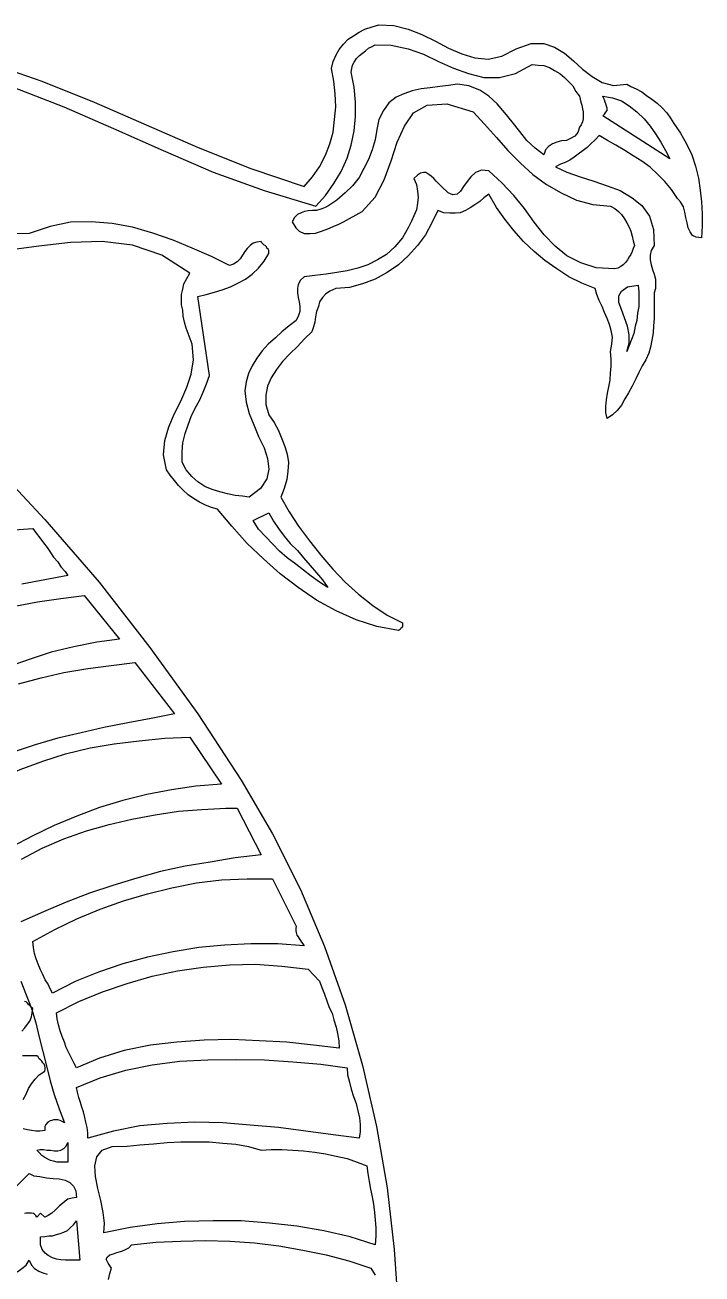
# Model space of a CAD drawing. Extents: x 0.04 to 7.12, y 0.03 to 7.63.
# Drawn here: x 5.289 to 6.422, y 2.174 to 4.263 of the extents above; entities that cross this region are included whole.
import ezdxf

# ---------------------------------------------------------------- set-up
doc = ezdxf.new("R2010")
doc.units = 0
doc.layers.add('1', color=7, linetype='Continuous')

msp = doc.modelspace()

# ---------------------------------------------------------------- linework, layer by layer
for points in [[(5.227, 4.2), (5.317, 4.169), (5.405, 4.134), (5.492, 4.096), (5.579, 4.058), (5.667, 4.023), (5.756, 3.993), (5.77, 4.009), (5.782, 4.026), (5.792, 4.045), (5.799, 4.064), (5.805, 4.084), (5.807, 4.105), (5.809, 4.126), (5.808, 4.148), (5.806, 4.169), (5.802, 4.19), (5.805, 4.202), (5.81, 4.213), (5.815, 4.222), (5.822, 4.231), (5.83, 4.239), (5.839, 4.245), (5.848, 4.251), (5.858, 4.256), (5.87, 4.26), (5.881, 4.263), (5.906, 4.262), (5.93, 4.256), (5.953, 4.247), (5.976, 4.236), (5.998, 4.224), (6.02, 4.215), (6.042, 4.208), (6.064, 4.206), (6.087, 4.211), (6.111, 4.223), (6.136, 4.232), (6.157, 4.232), (6.175, 4.226), (6.192, 4.216), (6.207, 4.203), (6.222, 4.189), (6.238, 4.177), (6.255, 4.167), (6.274, 4.162), (6.296, 4.164), (6.303, 4.16), (6.312, 4.156), (6.321, 4.151), (6.329, 4.145), (6.338, 4.139), (6.347, 4.132), (6.355, 4.125), (6.363, 4.116), (6.369, 4.107), (6.375, 4.098), (6.386, 4.082), (6.396, 4.064), (6.405, 4.046), (6.411, 4.027), (6.416, 4.007), (6.419, 3.987), (6.421, 3.967), (6.422, 3.947), (6.422, 3.927), (6.421, 3.907), (6.412, 3.908), (6.406, 3.911), (6.402, 3.917), (6.399, 3.924), (6.397, 3.932), (6.395, 3.941), (6.393, 3.95), (6.391, 3.959), (6.386, 3.967), (6.381, 3.973), (6.371, 3.988), (6.36, 4.001), (6.348, 4.013), (6.335, 4.025), (6.321, 4.035), (6.307, 4.044), (6.293, 4.053), (6.278, 4.062), (6.264, 4.07), (6.25, 4.078), (6.243, 4.071), (6.236, 4.064), (6.23, 4.058), (6.223, 4.053), (6.215, 4.047), (6.208, 4.042), (6.201, 4.037), (6.193, 4.033), (6.185, 4.03), (6.177, 4.026), (6.196, 4.017), (6.218, 4.009), (6.241, 4.002), (6.263, 3.994), (6.285, 3.986), (6.305, 3.974), (6.321, 3.961), (6.334, 3.943), (6.341, 3.921), (6.342, 3.894), (6.337, 3.886), (6.335, 3.878), (6.335, 3.87), (6.337, 3.862), (6.339, 3.854), (6.342, 3.846), (6.344, 3.838), (6.344, 3.83), (6.344, 3.822), (6.342, 3.815), (6.342, 3.805), (6.342, 3.795), (6.342, 3.784), (6.342, 3.772), (6.341, 3.76), (6.34, 3.748), (6.338, 3.736), (6.336, 3.724), (6.333, 3.714), (6.328, 3.703), (6.322, 3.693), (6.316, 3.682), (6.311, 3.671), (6.305, 3.659), (6.299, 3.648), (6.293, 3.638), (6.287, 3.627), (6.28, 3.618), (6.272, 3.611), (6.263, 3.605), (6.261, 3.615), (6.261, 3.625), (6.262, 3.636), (6.264, 3.647), (6.266, 3.658), (6.268, 3.669), (6.269, 3.681), (6.27, 3.692), (6.27, 3.704), (6.269, 3.717), (6.271, 3.729), (6.272, 3.741), (6.27, 3.752), (6.267, 3.762), (6.263, 3.772), (6.259, 3.782), (6.255, 3.792), (6.25, 3.802), (6.246, 3.812), (6.243, 3.822), (6.221, 3.831), (6.199, 3.842), (6.179, 3.855), (6.159, 3.869), (6.141, 3.884), (6.123, 3.901), (6.107, 3.919), (6.092, 3.938), (6.078, 3.958), (6.065, 3.98), (6.057, 3.974), (6.05, 3.968), (6.042, 3.962), (6.034, 3.957), (6.026, 3.953), (6.017, 3.949), (6.009, 3.948), (6, 3.948), (5.99, 3.949), (5.98, 3.953), (5.97, 3.932), (5.959, 3.912), (5.946, 3.894), (5.93, 3.877), (5.914, 3.862), (5.895, 3.849), (5.875, 3.838), (5.854, 3.83), (5.832, 3.824), (5.809, 3.822), (5.799, 3.818), (5.792, 3.813), (5.787, 3.807), (5.782, 3.8), (5.78, 3.792), (5.777, 3.784), (5.775, 3.775), (5.774, 3.766), (5.772, 3.758), (5.769, 3.75), (5.757, 3.738), (5.745, 3.725), (5.732, 3.713), (5.72, 3.7), (5.71, 3.687), (5.701, 3.673), (5.695, 3.659), (5.692, 3.644), (5.692, 3.628), (5.697, 3.611), (5.706, 3.598), (5.713, 3.585), (5.719, 3.571), (5.724, 3.558), (5.728, 3.545), (5.73, 3.531), (5.729, 3.517), (5.727, 3.503), (5.723, 3.488), (5.717, 3.473), (5.731, 3.449), (5.747, 3.425), (5.765, 3.4), (5.784, 3.376), (5.804, 3.353), (5.825, 3.331), (5.847, 3.311), (5.871, 3.292), (5.895, 3.276), (5.921, 3.263), (5.921, 3.261), (5.921, 3.259), (5.921, 3.257), (5.919, 3.255), (5.918, 3.254), (5.917, 3.252), (5.915, 3.251), (5.914, 3.25), (5.878, 3.257), (5.843, 3.268), (5.81, 3.283), (5.777, 3.301), (5.746, 3.322), (5.716, 3.345), (5.688, 3.37), (5.661, 3.396), (5.635, 3.425), (5.611, 3.453), (5.601, 3.456), (5.591, 3.46), (5.581, 3.465), (5.571, 3.471), (5.562, 3.477), (5.554, 3.485), (5.546, 3.493), (5.539, 3.501), (5.532, 3.51), (5.526, 3.519), (5.521, 3.544), (5.523, 3.568), (5.53, 3.591), (5.539, 3.613), (5.55, 3.634), (5.56, 3.657), (5.567, 3.679), (5.571, 3.703), (5.569, 3.729), (5.559, 3.756), (5.556, 3.766), (5.554, 3.776), (5.553, 3.786), (5.551, 3.795), (5.551, 3.804), (5.551, 3.812), (5.553, 3.821), (5.555, 3.83), (5.56, 3.839), (5.565, 3.848), (5.518, 3.878), (5.469, 3.895), (5.418, 3.901), (5.365, 3.899), (5.312, 3.893), (5.258, 3.886)], [(5.226, 3.539), (5.322, 3.436), (5.413, 3.331), (5.498, 3.222), (5.578, 3.111), (5.651, 3), (5.703, 2.91), (5.75, 2.817), (5.79, 2.722), (5.825, 2.624), (5.854, 2.523), (5.877, 2.421), (5.895, 2.318), (5.907, 2.215), (5.914, 2.11)]]:
    msp.add_lwpolyline(points)
at = {"layer": '1'}
for points in [[(5.269, 4.159), (5.354, 4.126), (5.437, 4.09), (5.52, 4.053), (5.604, 4.017), (5.689, 3.986), (5.776, 3.96), (5.792, 3.978), (5.806, 3.998), (5.818, 4.018), (5.828, 4.04), (5.835, 4.062), (5.84, 4.086), (5.842, 4.11), (5.842, 4.134), (5.84, 4.159), (5.835, 4.184), (5.836, 4.19), (5.837, 4.196), (5.84, 4.201), (5.844, 4.207), (5.849, 4.212), (5.854, 4.216), (5.859, 4.22), (5.864, 4.224), (5.87, 4.227), (5.875, 4.23), (5.902, 4.229), (5.93, 4.223), (5.956, 4.214), (5.981, 4.202), (6.006, 4.191), (6.031, 4.182), (6.057, 4.175), (6.083, 4.175), (6.11, 4.182), (6.138, 4.197), (6.148, 4.196), (6.157, 4.195), (6.167, 4.192), (6.175, 4.187), (6.184, 4.182), (6.192, 4.175), (6.199, 4.168), (6.206, 4.161), (6.211, 4.152), (6.217, 4.144), (6.218, 4.139), (6.219, 4.134), (6.221, 4.129), (6.222, 4.123), (6.223, 4.118), (6.223, 4.112), (6.223, 4.106), (6.222, 4.101), (6.22, 4.096), (6.217, 4.092), (6.214, 4.083), (6.209, 4.077), (6.202, 4.073), (6.195, 4.07), (6.187, 4.069), (6.179, 4.067), (6.172, 4.064), (6.165, 4.06), (6.16, 4.054), (6.157, 4.046), (6.143, 4.057), (6.129, 4.07), (6.117, 4.085), (6.104, 4.101), (6.092, 4.116), (6.079, 4.131), (6.065, 4.144), (6.05, 4.154), (6.032, 4.161), (6.013, 4.164), (5.998, 4.162), (5.983, 4.16), (5.967, 4.158), (5.952, 4.156), (5.937, 4.153), (5.923, 4.148), (5.91, 4.142), (5.898, 4.133), (5.889, 4.12), (5.881, 4.105), (5.878, 4.088), (5.875, 4.071), (5.87, 4.054), (5.864, 4.038), (5.856, 4.023), (5.848, 4.008), (5.837, 3.994), (5.825, 3.982), (5.811, 3.97), (5.796, 3.96), (5.79, 3.957), (5.784, 3.955), (5.777, 3.953), (5.77, 3.953), (5.763, 3.952), (5.757, 3.951), (5.751, 3.949), (5.745, 3.946), (5.74, 3.941), (5.736, 3.934), (5.742, 3.924), (5.748, 3.918), (5.756, 3.914), (5.766, 3.914), (5.775, 3.915), (5.785, 3.918), (5.796, 3.922), (5.805, 3.926), (5.814, 3.93), (5.822, 3.934), (5.853, 3.951), (5.875, 3.975), (5.89, 4.004), (5.902, 4.036), (5.912, 4.067), (5.924, 4.094), (5.939, 4.116), (5.962, 4.129), (5.995, 4.131), (6.039, 4.118), (6.058, 4.097), (6.078, 4.075), (6.097, 4.053), (6.118, 4.032), (6.139, 4.013), (6.162, 3.996), (6.186, 3.982), (6.212, 3.97), (6.239, 3.963), (6.269, 3.96), (6.276, 3.956), (6.282, 3.951), (6.287, 3.946), (6.292, 3.939), (6.296, 3.932), (6.3, 3.925), (6.303, 3.918), (6.305, 3.91), (6.307, 3.902), (6.309, 3.894), (6.307, 3.889), (6.305, 3.884), (6.303, 3.879), (6.3, 3.875), (6.297, 3.87), (6.294, 3.866), (6.29, 3.862), (6.286, 3.859), (6.281, 3.856), (6.276, 3.855), (6.245, 3.857), (6.219, 3.865), (6.196, 3.877), (6.176, 3.893), (6.158, 3.912), (6.141, 3.933), (6.125, 3.956), (6.107, 3.978), (6.087, 3.999), (6.065, 4.019), (6.053, 4.02), (6.043, 4.016), (6.035, 4.009), (6.029, 4.001), (6.023, 3.993), (6.018, 3.985), (6.012, 3.98), (6.005, 3.979), (5.997, 3.982), (5.986, 3.993), (5.982, 3.997), (5.977, 4.002), (5.973, 4.006), (5.969, 4.01), (5.965, 4.013), (5.96, 4.016), (5.956, 4.016), (5.951, 4.015), (5.946, 4.012), (5.94, 4.006), (5.944, 3.996), (5.946, 3.985), (5.947, 3.975), (5.946, 3.965), (5.944, 3.954), (5.94, 3.944), (5.936, 3.935), (5.931, 3.925), (5.926, 3.916), (5.921, 3.907), (5.908, 3.892), (5.894, 3.879), (5.879, 3.87), (5.863, 3.862), (5.846, 3.856), (5.828, 3.852), (5.811, 3.849), (5.793, 3.846), (5.774, 3.844), (5.756, 3.842), (5.75, 3.836), (5.746, 3.829), (5.745, 3.822), (5.745, 3.815), (5.746, 3.807), (5.748, 3.8), (5.749, 3.792), (5.749, 3.784), (5.747, 3.777), (5.743, 3.769), (5.731, 3.76), (5.719, 3.75), (5.708, 3.74), (5.696, 3.729), (5.686, 3.718), (5.677, 3.706), (5.669, 3.693), (5.663, 3.68), (5.659, 3.666), (5.657, 3.651), (5.659, 3.632), (5.664, 3.613), (5.672, 3.594), (5.68, 3.575), (5.689, 3.556), (5.695, 3.538), (5.697, 3.52), (5.694, 3.504), (5.683, 3.488), (5.664, 3.473), (5.653, 3.475), (5.641, 3.476), (5.628, 3.479), (5.615, 3.482), (5.602, 3.486), (5.59, 3.491), (5.578, 3.499), (5.568, 3.508), (5.559, 3.519), (5.552, 3.532), (5.552, 3.549), (5.553, 3.564), (5.557, 3.58), (5.562, 3.594), (5.567, 3.608), (5.574, 3.622), (5.581, 3.635), (5.587, 3.649), (5.593, 3.663), (5.598, 3.677), (5.578, 3.809), (5.592, 3.812), (5.606, 3.816), (5.619, 3.82), (5.633, 3.825), (5.645, 3.831), (5.658, 3.838), (5.669, 3.846), (5.68, 3.856), (5.689, 3.868), (5.697, 3.881), (5.697, 3.884), (5.697, 3.886), (5.696, 3.888), (5.694, 3.89), (5.693, 3.892), (5.691, 3.894), (5.689, 3.895), (5.687, 3.897), (5.685, 3.899), (5.684, 3.901), (5.677, 3.9), (5.671, 3.898), (5.666, 3.894), (5.661, 3.889), (5.657, 3.884), (5.653, 3.878), (5.649, 3.872), (5.644, 3.867), (5.638, 3.863), (5.631, 3.861), (5.601, 3.876), (5.569, 3.89), (5.537, 3.903), (5.503, 3.915), (5.469, 3.925), (5.435, 3.931), (5.4, 3.934), (5.365, 3.933), (5.331, 3.926), (5.296, 3.914), (5.249, 3.913)], [(6.368, 4.039), (6.256, 4.111), (6.259, 4.114), (6.261, 4.117), (6.263, 4.12), (6.263, 4.124), (6.262, 4.127), (6.261, 4.131), (6.26, 4.134), (6.259, 4.138), (6.257, 4.141), (6.256, 4.144), (6.272, 4.141), (6.287, 4.136), (6.3, 4.128), (6.313, 4.118), (6.325, 4.106), (6.335, 4.094), (6.344, 4.081), (6.353, 4.067), (6.361, 4.053), (6.368, 4.039)], [(6.315, 3.828), (6.316, 3.816), (6.316, 3.804), (6.316, 3.792), (6.314, 3.781), (6.313, 3.769), (6.31, 3.759), (6.308, 3.747), (6.304, 3.737), (6.3, 3.727), (6.296, 3.717), (6.3, 3.731), (6.3, 3.745), (6.297, 3.759), (6.292, 3.773), (6.287, 3.787), (6.283, 3.799), (6.283, 3.81), (6.287, 3.818), (6.297, 3.825), (6.315, 3.828)], [(5.796, 3.322), (5.782, 3.331), (5.768, 3.341), (5.755, 3.351), (5.742, 3.361), (5.728, 3.372), (5.715, 3.383), (5.703, 3.395), (5.692, 3.407), (5.68, 3.42), (5.671, 3.434), (5.697, 3.447), (5.705, 3.433), (5.713, 3.421), (5.723, 3.408), (5.733, 3.396), (5.745, 3.384), (5.755, 3.372), (5.766, 3.359), (5.777, 3.347), (5.787, 3.335), (5.796, 3.322)], [(5.263, 3.418), (5.302, 3.421), (5.308, 3.413), (5.314, 3.405), (5.32, 3.397), (5.326, 3.389), (5.332, 3.381), (5.337, 3.373), (5.344, 3.365), (5.349, 3.357), (5.356, 3.349), (5.361, 3.342)], [(5.361, 3.342), (5.322, 3.335), (5.284, 3.328)], [(5.272, 3.291), (5.31, 3.298), (5.349, 3.304), (5.388, 3.309), (5.447, 3.236)], [(5.447, 3.236), (5.409, 3.231), (5.371, 3.223), (5.333, 3.214), (5.296, 3.202), (5.259, 3.189)], [(5.278, 3.161), (5.316, 3.171), (5.354, 3.18), (5.394, 3.187), (5.433, 3.192), (5.473, 3.197), (5.539, 3.111)], [(5.539, 3.111), (5.5, 3.103), (5.461, 3.096), (5.421, 3.088), (5.383, 3.079), (5.344, 3.07), (5.306, 3.059), (5.269, 3.047)], [(5.618, 2.993), (5.575, 2.99), (5.534, 2.984), (5.493, 2.976), (5.453, 2.966), (5.414, 2.954), (5.376, 2.94), (5.338, 2.924), (5.302, 2.907), (5.266, 2.888), (5.23, 2.868), (5.177, 2.96), (5.21, 2.982), (5.245, 3.002), (5.281, 3.018), (5.319, 3.032), (5.357, 3.044), (5.398, 3.054), (5.438, 3.061), (5.48, 3.066), (5.523, 3.07), (5.565, 3.072), (5.618, 2.993)], [(5.644, 2.953), (5.684, 2.875), (5.641, 2.87), (5.599, 2.863), (5.557, 2.856), (5.516, 2.847), (5.476, 2.836), (5.436, 2.824), (5.397, 2.811), (5.358, 2.796), (5.32, 2.78), (5.282, 2.763)], [(5.283, 2.868), (5.318, 2.886), (5.354, 2.902), (5.392, 2.915), (5.43, 2.926), (5.468, 2.935), (5.507, 2.942), (5.546, 2.948), (5.585, 2.951), (5.625, 2.953), (5.644, 2.953)], [(5.743, 2.756), (5.742, 2.752), (5.742, 2.748), (5.743, 2.745), (5.744, 2.741), (5.746, 2.738), (5.748, 2.735), (5.75, 2.732), (5.752, 2.729), (5.754, 2.726), (5.756, 2.723), (5.712, 2.726), (5.667, 2.726), (5.623, 2.724), (5.58, 2.72), (5.537, 2.713), (5.494, 2.704), (5.453, 2.693), (5.412, 2.679), (5.373, 2.663), (5.335, 2.644), (5.331, 2.651), (5.328, 2.659), (5.323, 2.666), (5.319, 2.675), (5.315, 2.683), (5.311, 2.692), (5.308, 2.701), (5.305, 2.71), (5.303, 2.72), (5.302, 2.73), (5.339, 2.75), (5.376, 2.768), (5.415, 2.784), (5.454, 2.798), (5.494, 2.81), (5.535, 2.82), (5.576, 2.828), (5.618, 2.833), (5.661, 2.835), (5.703, 2.835), (5.743, 2.756)], [(5.782, 2.664), (5.786, 2.653), (5.79, 2.642), (5.794, 2.631), (5.798, 2.62), (5.803, 2.61), (5.806, 2.599), (5.81, 2.587), (5.812, 2.576), (5.814, 2.564), (5.815, 2.552), (5.772, 2.557), (5.727, 2.562), (5.681, 2.564), (5.635, 2.566), (5.589, 2.565), (5.543, 2.562), (5.499, 2.557), (5.455, 2.548), (5.414, 2.535), (5.375, 2.519), (5.371, 2.527), (5.367, 2.535), (5.363, 2.543), (5.358, 2.553), (5.355, 2.562), (5.351, 2.571), (5.348, 2.581), (5.345, 2.591), (5.343, 2.601), (5.342, 2.611), (5.379, 2.63), (5.419, 2.646), (5.46, 2.66), (5.502, 2.672), (5.544, 2.681), (5.587, 2.687), (5.631, 2.691), (5.675, 2.692), (5.719, 2.689), (5.763, 2.684), (5.782, 2.664)], [(5.282, 2.664), (5.291, 2.641), (5.3, 2.618), (5.307, 2.594), (5.313, 2.57), (5.319, 2.546), (5.325, 2.522), (5.331, 2.497), (5.338, 2.474), (5.346, 2.45), (5.355, 2.427), (5.351, 2.429), (5.348, 2.431), (5.344, 2.432), (5.341, 2.432), (5.337, 2.432), (5.334, 2.431), (5.331, 2.43), (5.327, 2.428), (5.324, 2.424), (5.322, 2.421), (5.322, 2.414), (5.314, 2.413), (5.307, 2.413), (5.3, 2.414), (5.293, 2.415), (5.286, 2.417)], [(5.284, 2.58), (5.289, 2.586), (5.293, 2.592), (5.297, 2.597), (5.3, 2.604), (5.301, 2.611), (5.302, 2.618), (5.3, 2.62), (5.298, 2.622), (5.295, 2.625), (5.293, 2.627), (5.291, 2.629), (5.288, 2.63)], [(5.286, 2.466), (5.291, 2.475), (5.295, 2.484), (5.3, 2.492), (5.306, 2.5), (5.313, 2.507), (5.322, 2.513), (5.323, 2.516), (5.323, 2.519), (5.322, 2.522), (5.321, 2.525), (5.319, 2.527), (5.317, 2.53), (5.315, 2.532), (5.313, 2.534), (5.311, 2.537), (5.309, 2.539), (5.303, 2.539), (5.297, 2.539), (5.291, 2.539), (5.285, 2.539)], [(5.828, 2.519), (5.829, 2.507), (5.832, 2.495), (5.835, 2.483), (5.839, 2.471), (5.843, 2.459), (5.846, 2.447), (5.849, 2.435), (5.85, 2.424), (5.85, 2.412), (5.848, 2.401), (5.805, 2.407), (5.759, 2.413), (5.713, 2.419), (5.666, 2.423), (5.62, 2.427), (5.573, 2.428), (5.527, 2.426), (5.481, 2.422), (5.437, 2.413), (5.394, 2.401), (5.394, 2.41), (5.393, 2.419), (5.391, 2.428), (5.389, 2.436), (5.387, 2.445), (5.384, 2.453), (5.382, 2.461), (5.379, 2.469), (5.377, 2.478), (5.375, 2.486), (5.415, 2.502), (5.458, 2.515), (5.502, 2.524), (5.548, 2.53), (5.595, 2.532), (5.643, 2.533), (5.69, 2.532), (5.737, 2.529), (5.784, 2.525), (5.828, 2.519)], [(5.361, 2.361), (5.355, 2.361), (5.349, 2.361), (5.343, 2.361), (5.337, 2.363), (5.332, 2.364), (5.327, 2.366), (5.322, 2.369), (5.317, 2.372), (5.313, 2.377), (5.309, 2.381), (5.314, 2.382), (5.32, 2.382), (5.326, 2.381), (5.332, 2.381), (5.338, 2.38), (5.344, 2.38), (5.349, 2.381), (5.354, 2.384), (5.358, 2.388), (5.361, 2.394), (5.361, 2.361)], [(5.684, 2.381), (5.701, 2.382), (5.719, 2.382), (5.737, 2.381), (5.755, 2.38), (5.774, 2.378), (5.792, 2.375), (5.81, 2.371), (5.828, 2.367), (5.845, 2.361), (5.861, 2.355), (5.863, 2.342), (5.865, 2.329), (5.867, 2.316), (5.87, 2.303), (5.872, 2.291), (5.874, 2.277), (5.875, 2.264), (5.876, 2.251), (5.876, 2.238), (5.875, 2.223), (5.833, 2.236), (5.789, 2.246), (5.744, 2.254), (5.698, 2.259), (5.651, 2.263), (5.604, 2.263), (5.556, 2.262), (5.51, 2.258), (5.465, 2.252), (5.421, 2.243), (5.422, 2.259), (5.42, 2.277), (5.416, 2.297), (5.411, 2.317), (5.407, 2.337), (5.406, 2.355), (5.409, 2.37), (5.418, 2.381), (5.435, 2.387), (5.46, 2.388), (5.481, 2.39), (5.504, 2.392), (5.527, 2.394), (5.55, 2.395), (5.574, 2.395), (5.597, 2.395), (5.62, 2.393), (5.642, 2.391), (5.663, 2.387), (5.684, 2.381)], [(5.25, 2.296), (5.296, 2.342), (5.304, 2.338), (5.314, 2.337), (5.325, 2.335), (5.336, 2.334), (5.346, 2.333), (5.356, 2.331), (5.364, 2.327), (5.37, 2.321), (5.374, 2.313), (5.375, 2.302)], [(5.375, 2.302), (5.368, 2.301), (5.361, 2.299), (5.356, 2.296), (5.352, 2.292), (5.347, 2.288), (5.343, 2.284), (5.339, 2.28), (5.334, 2.276), (5.328, 2.272), (5.322, 2.269), (5.315, 2.276), (5.309, 2.269), (5.307, 2.272), (5.305, 2.274), (5.303, 2.275), (5.3, 2.276), (5.297, 2.276), (5.294, 2.276), (5.291, 2.276), (5.288, 2.275)], [(5.381, 2.197), (5.373, 2.197), (5.365, 2.197), (5.357, 2.197), (5.349, 2.198), (5.342, 2.199), (5.335, 2.201), (5.328, 2.205), (5.323, 2.209), (5.318, 2.215), (5.315, 2.223), (5.315, 2.236), (5.322, 2.237), (5.329, 2.238), (5.335, 2.238), (5.342, 2.24), (5.348, 2.242), (5.354, 2.244), (5.36, 2.247), (5.365, 2.252), (5.37, 2.256), (5.375, 2.263), (5.381, 2.197)], [(5.429, 2.165), (5.431, 2.175), (5.434, 2.184), (5.428, 2.192), (5.425, 2.199), (5.427, 2.203), (5.431, 2.206), (5.437, 2.208), (5.443, 2.21), (5.451, 2.212), (5.457, 2.215), (5.463, 2.218), (5.467, 2.223), (5.508, 2.227), (5.55, 2.229), (5.591, 2.23), (5.632, 2.229), (5.673, 2.226), (5.714, 2.221), (5.754, 2.214), (5.793, 2.206), (5.831, 2.196), (5.868, 2.184)], [(5.269, 2.174), (5.277, 2.178), (5.284, 2.183), (5.291, 2.189), (5.296, 2.197), (5.3, 2.189), (5.305, 2.183), (5.312, 2.179), (5.319, 2.176), (5.326, 2.174)], [(5.868, 2.184), (5.875, 2.172)]]:
    msp.add_lwpolyline(points, dxfattribs=at)

doc.saveas('drawing.dxf')
